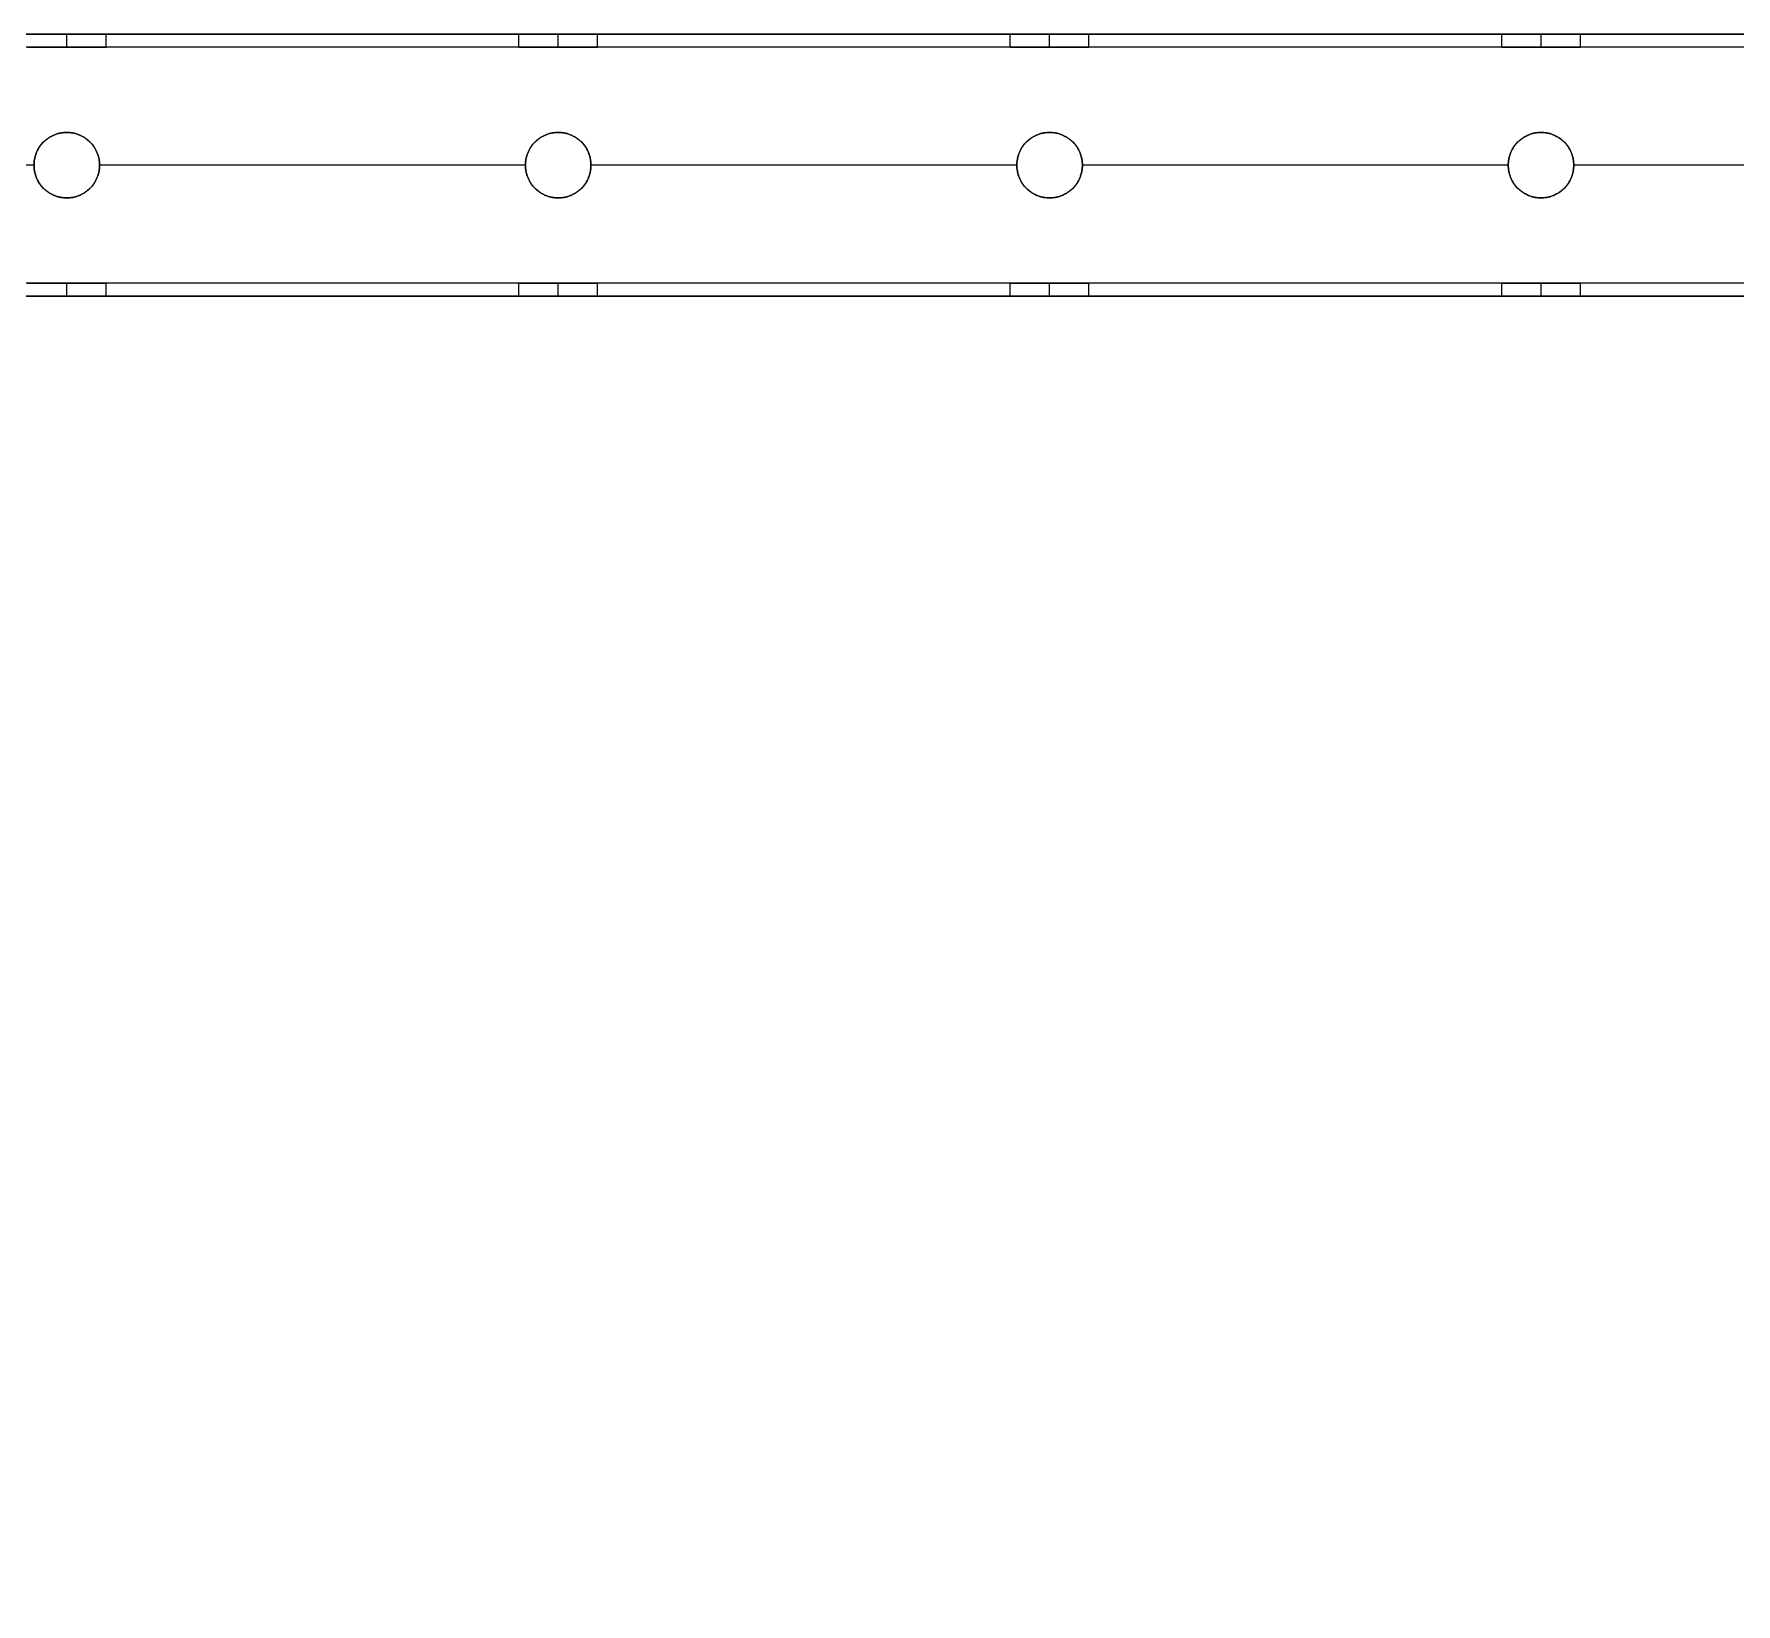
# Model space of a CAD drawing. Header units: millimetres. Extents: x 1279 to 9834, y -699 to 998.
# Drawn here: x 6521 to 6780.7, y 470.8 to 710.3 of the extents above; entities that cross this region are included whole.
import ezdxf

# ---------------------------------------------------------------- set-up
doc = ezdxf.new("R2010")
doc.units = ezdxf.units.MM
doc.header["$MEASUREMENT"] = 0
doc.layers.add('staal', color=7, linetype='Continuous', true_color=0x4c4c4c)

msp = doc.modelspace()

# ---------------------------------------------------------------- linework, layer by layer
at = {"layer": 'staal'}
for p, q in [((6525.99, 708.3, 1911.19), (6525.99, 710.3, 1911.19)), ((6525.99, 708.3, 1899.19), (6525.99, 710.3, 1899.19)), ((6531.99, 708.3, 1905.19), (6531.99, 710.3, 1905.19)), ((6594.99, 708.3, 1905.19), (6594.99, 710.3, 1905.19)), ((6600.99, 708.3, 1911.19), (6600.99, 710.3, 1911.19)), ((6600.99, 708.3, 1899.19), (6600.99, 710.3, 1899.19)), ((6606.99, 708.3, 1905.19), (6606.99, 710.3, 1905.19)), ((6669.99, 708.3, 1905.19), (6669.99, 710.3, 1905.19)), ((6675.99, 708.3, 1911.19), (6675.99, 710.3, 1911.19)), ((6675.99, 708.3, 1899.19), (6675.99, 710.3, 1899.19)), ((6681.99, 708.3, 1905.19), (6681.99, 710.3, 1905.19)), ((6744.99, 708.3, 1905.19), (6744.99, 710.3, 1905.19)), ((6750.99, 708.3, 1911.19), (6750.99, 710.3, 1911.19)), ((6750.99, 708.3, 1899.19), (6750.99, 710.3, 1899.19)), ((6756.99, 708.3, 1905.19), (6756.99, 710.3, 1905.19)), ((6525.99, 695.3, 1923.19), (6525.99, 695.3, 1925.19)), ((6525.99, 695.3, 1885.19), (6525.99, 695.3, 1887.19)), ((6600.99, 695.3, 1923.19), (6600.99, 695.3, 1925.19)), ((6600.99, 695.3, 1885.19), (6600.99, 695.3, 1887.19)), ((6675.99, 695.3, 1923.19), (6675.99, 695.3, 1925.19)), ((6675.99, 695.3, 1885.19), (6675.99, 695.3, 1887.19)), ((6750.99, 695.3, 1923.19), (6750.99, 695.3, 1925.19)), ((6750.99, 695.3, 1885.19), (6750.99, 695.3, 1887.19)), ((6520.99, 690.3, 1923.19), (6520.99, 690.3, 1925.19)), ((6520.99, 690.3, 1885.19), (6520.99, 690.3, 1887.19)), ((6530.99, 690.3, 1923.19), (6530.99, 690.3, 1925.19)), ((6530.99, 690.3, 1885.19), (6530.99, 690.3, 1887.19)), ((6595.99, 690.3, 1923.19), (6595.99, 690.3, 1925.19)), ((6595.99, 690.3, 1885.19), (6595.99, 690.3, 1887.19)), ((6605.99, 690.3, 1923.19), (6605.99, 690.3, 1925.19)), ((6605.99, 690.3, 1885.19), (6605.99, 690.3, 1887.19)), ((6670.99, 690.3, 1923.19), (6670.99, 690.3, 1925.19)), ((6670.99, 690.3, 1885.19), (6670.99, 690.3, 1887.19)), ((6680.99, 690.3, 1923.19), (6680.99, 690.3, 1925.19)), ((6680.99, 690.3, 1885.19), (6680.99, 690.3, 1887.19)), ((6745.99, 690.3, 1923.19), (6745.99, 690.3, 1925.19)), ((6745.99, 690.3, 1885.19), (6745.99, 690.3, 1887.19)), ((6755.99, 690.3, 1923.19), (6755.99, 690.3, 1925.19)), ((6755.99, 690.3, 1885.19), (6755.99, 690.3, 1887.19)), ((6525.99, 685.3, 1885.19), (6525.99, 685.3, 1887.19)), ((6525.99, 685.3, 1923.19), (6525.99, 685.3, 1925.19)), ((6600.99, 685.3, 1885.19), (6600.99, 685.3, 1887.19)), ((6600.99, 685.3, 1923.19), (6600.99, 685.3, 1925.19)), ((6675.99, 685.3, 1885.19), (6675.99, 685.3, 1887.19)), ((6675.99, 685.3, 1923.19), (6675.99, 685.3, 1925.19)), ((6750.99, 685.3, 1885.19), (6750.99, 685.3, 1887.19)), ((6750.99, 685.3, 1923.19), (6750.99, 685.3, 1925.19)), ((6525.99, 670.3, 1911.19), (6525.99, 672.3, 1911.19)), ((6525.99, 670.3, 1899.19), (6525.99, 672.3, 1899.19)), ((6531.99, 670.3, 1905.19), (6531.99, 672.3, 1905.19)), ((6594.99, 670.3, 1905.19), (6594.99, 672.3, 1905.19)), ((6600.99, 670.3, 1911.19), (6600.99, 672.3, 1911.19)), ((6600.99, 670.3, 1899.19), (6600.99, 672.3, 1899.19)), ((6606.99, 670.3, 1905.19), (6606.99, 672.3, 1905.19)), ((6669.99, 670.3, 1905.19), (6669.99, 672.3, 1905.19)), ((6675.99, 670.3, 1911.19), (6675.99, 672.3, 1911.19)), ((6675.99, 670.3, 1899.19), (6675.99, 672.3, 1899.19)), ((6681.99, 670.3, 1905.19), (6681.99, 672.3, 1905.19)), ((6744.99, 670.3, 1905.19), (6744.99, 672.3, 1905.19)), ((6750.99, 670.3, 1911.19), (6750.99, 672.3, 1911.19)), ((6750.99, 670.3, 1899.19), (6750.99, 672.3, 1899.19)), ((6756.99, 670.3, 1905.19), (6756.99, 672.3, 1905.19))]:
    msp.add_line(p, q, dxfattribs=at)
for points in [[(6355.49, 710.3), (7671.49, 710.3), (7671.49, -605.7), (6355.49, -605.7)], [(6395.49, 670.3), (7631.49, 670.3), (7631.49, -565.7), (6395.49, -565.7)]]:
    msp.add_lwpolyline(points, close=True, dxfattribs=at)
for centre in [(6525.99, 690.3, 1885.19), (6525.99, 690.3, 1924.19), (6525.99, 690.3, 1886.19), (6600.99, 690.3, 1885.19), (6600.99, 690.3, 1924.19), (6600.99, 690.3, 1886.19), (6675.99, 690.3, 1885.19), (6675.99, 690.3, 1924.19), (6675.99, 690.3, 1886.19), (6750.99, 690.3, 1885.19), (6750.99, 690.3, 1924.19), (6750.99, 690.3, 1886.19)]:
    msp.add_circle(centre, 5, dxfattribs=at)
for points in [[(7671.49, 710.3, 1885.19), (7013.49, 710.3, 1885.19), (6355.49, 710.3, 1885.19)], [(7671.49, 710.3, 1925.19), (7013.49, 710.3, 1925.19), (6355.49, 710.3, 1925.19)], [(6594.99, 710.3, 1905.19), (6563.49, 710.3, 1905.19), (6531.99, 710.3, 1905.19)], [(6669.99, 710.3, 1905.19), (6638.49, 710.3, 1905.19), (6606.99, 710.3, 1905.19)], [(6744.99, 710.3, 1905.19), (6713.49, 710.3, 1905.19), (6681.99, 710.3, 1905.19)], [(6819.99, 710.3, 1905.19), (6788.49, 710.3, 1905.19), (6756.99, 710.3, 1905.19)], [(7669.49, 708.3, 1923.19), (7013.49, 708.3, 1923.19), (6357.49, 708.3, 1923.19)], [(7669.49, 708.3, 1887.19), (7013.49, 708.3, 1887.19), (6357.49, 708.3, 1887.19)], [(6594.99, 708.3, 1905.19), (6563.49, 708.3, 1905.19), (6531.99, 708.3, 1905.19)], [(6669.99, 708.3, 1905.19), (6638.49, 708.3, 1905.19), (6606.99, 708.3, 1905.19)], [(6744.99, 708.3, 1905.19), (6713.49, 708.3, 1905.19), (6681.99, 708.3, 1905.19)], [(6819.99, 708.3, 1905.19), (6788.49, 708.3, 1905.19), (6756.99, 708.3, 1905.19)], [(6520.99, 690.3, 1925.19), (6488.49, 690.3, 1925.19), (6455.99, 690.3, 1925.19)], [(6520.99, 690.3, 1923.19), (6488.49, 690.3, 1923.19), (6455.99, 690.3, 1923.19)], [(6520.99, 690.3, 1887.19), (6488.49, 690.3, 1887.19), (6455.99, 690.3, 1887.19)], [(6520.99, 690.3, 1885.19), (6488.49, 690.3, 1885.19), (6455.99, 690.3, 1885.19)], [(6595.99, 690.3, 1925.19), (6563.49, 690.3, 1925.19), (6530.99, 690.3, 1925.19)], [(6595.99, 690.3, 1923.19), (6563.49, 690.3, 1923.19), (6530.99, 690.3, 1923.19)], [(6595.99, 690.3, 1887.19), (6563.49, 690.3, 1887.19), (6530.99, 690.3, 1887.19)], [(6595.99, 690.3, 1885.19), (6563.49, 690.3, 1885.19), (6530.99, 690.3, 1885.19)], [(6670.99, 690.3, 1925.19), (6638.49, 690.3, 1925.19), (6605.99, 690.3, 1925.19)], [(6670.99, 690.3, 1923.19), (6638.49, 690.3, 1923.19), (6605.99, 690.3, 1923.19)], [(6670.99, 690.3, 1887.19), (6638.49, 690.3, 1887.19), (6605.99, 690.3, 1887.19)], [(6670.99, 690.3, 1885.19), (6638.49, 690.3, 1885.19), (6605.99, 690.3, 1885.19)], [(6745.99, 690.3, 1925.19), (6713.49, 690.3, 1925.19), (6680.99, 690.3, 1925.19)], [(6745.99, 690.3, 1923.19), (6713.49, 690.3, 1923.19), (6680.99, 690.3, 1923.19)], [(6745.99, 690.3, 1887.19), (6713.49, 690.3, 1887.19), (6680.99, 690.3, 1887.19)], [(6745.99, 690.3, 1885.19), (6713.49, 690.3, 1885.19), (6680.99, 690.3, 1885.19)], [(6820.99, 690.3, 1925.19), (6788.49, 690.3, 1925.19), (6755.99, 690.3, 1925.19)], [(6820.99, 690.3, 1923.19), (6788.49, 690.3, 1923.19), (6755.99, 690.3, 1923.19)], [(6820.99, 690.3, 1887.19), (6788.49, 690.3, 1887.19), (6755.99, 690.3, 1887.19)], [(6820.99, 690.3, 1885.19), (6788.49, 690.3, 1885.19), (6755.99, 690.3, 1885.19)], [(7633.49, 672.3, 1923.19), (7013.49, 672.3, 1923.19), (6393.49, 672.3, 1923.19)], [(7633.49, 672.3, 1887.19), (7013.49, 672.3, 1887.19), (6393.49, 672.3, 1887.19)], [(7631.49, 670.3, 1885.19), (7013.49, 670.3, 1885.19), (6395.49, 670.3, 1885.19)], [(7631.49, 670.3, 1925.19), (7013.49, 670.3, 1925.19), (6395.49, 670.3, 1925.19)], [(6594.99, 672.3, 1905.19), (6563.49, 672.3, 1905.19), (6531.99, 672.3, 1905.19)], [(6594.99, 670.3, 1905.19), (6563.49, 670.3, 1905.19), (6531.99, 670.3, 1905.19)], [(6669.99, 672.3, 1905.19), (6638.49, 672.3, 1905.19), (6606.99, 672.3, 1905.19)], [(6669.99, 670.3, 1905.19), (6638.49, 670.3, 1905.19), (6606.99, 670.3, 1905.19)], [(6744.99, 672.3, 1905.19), (6713.49, 672.3, 1905.19), (6681.99, 672.3, 1905.19)], [(6744.99, 670.3, 1905.19), (6713.49, 670.3, 1905.19), (6681.99, 670.3, 1905.19)], [(6819.99, 672.3, 1905.19), (6788.49, 672.3, 1905.19), (6756.99, 672.3, 1905.19)], [(6819.99, 670.3, 1905.19), (6788.49, 670.3, 1905.19), (6756.99, 670.3, 1905.19)]]:
    msp.add_open_spline(points, degree=2, dxfattribs=at)
for points, weights, knots in [([(6525.99, 710.3, 1911.19), (6519.99, 710.3, 1911.19), (6519.99, 710.3, 1905.19), (6519.99, 710.3, 1899.19), (6525.99, 710.3, 1899.19), (6531.99, 710.3, 1899.19), (6531.99, 710.3, 1905.19), (6531.99, 710.3, 1911.19), (6525.99, 710.3, 1911.19)], [0.999999860338, 0.707106851018, 1, 0.707106781187, 1, 0.707106781187, 1, 0.707106851018, 0.999999860338], [-31.415927, -31.415927, -31.415927, -23.561946, -23.561946, -15.707963, -15.707963, -7.853981, -7.853981, 0, 0, 0]), ([(6600.99, 710.3, 1911.19), (6594.99, 710.3, 1911.19), (6594.99, 710.3, 1905.19), (6594.99, 710.3, 1899.19), (6600.99, 710.3, 1899.19), (6606.99, 710.3, 1899.19), (6606.99, 710.3, 1905.19), (6606.99, 710.3, 1911.19), (6600.99, 710.3, 1911.19)], [1, 0.707106781187, 1, 0.707106781187, 1, 0.707106781187, 1, 0.707106781187, 1], [-31.415927, -31.415927, -31.415927, -23.561945, -23.561945, -15.707963, -15.707963, -7.853982, -7.853982, 0, 0, 0]), ([(6675.99, 710.3, 1911.19), (6669.99, 710.3, 1911.19), (6669.99, 710.3, 1905.19), (6669.99, 710.3, 1899.19), (6675.99, 710.3, 1899.19), (6681.99, 710.3, 1899.19), (6681.99, 710.3, 1905.19), (6681.99, 710.3, 1911.19), (6675.99, 710.3, 1911.19)], [0.999999860338, 0.707106851018, 1, 0.707106781187, 1, 0.707106781187, 1, 0.707106851018, 0.999999860338], [-31.415927, -31.415927, -31.415927, -23.561946, -23.561946, -15.707963, -15.707963, -7.853981, -7.853981, 0, 0, 0]), ([(6750.99, 710.3, 1911.19), (6744.99, 710.3, 1911.19), (6744.99, 710.3, 1905.19), (6744.99, 710.3, 1899.19), (6750.99, 710.3, 1899.19), (6756.99, 710.3, 1899.19), (6756.99, 710.3, 1905.19), (6756.99, 710.3, 1911.19), (6750.99, 710.3, 1911.19)], [1, 0.707106781187, 1, 0.707106781187, 1, 0.707106781187, 1, 0.707106781187, 1], [-31.415927, -31.415927, -31.415927, -23.561945, -23.561945, -15.707963, -15.707963, -7.853982, -7.853982, 0, 0, 0]), ([(6525.99, 708.3, 1911.19), (6531.99, 708.3, 1911.19), (6531.99, 708.3, 1905.19), (6531.99, 708.3, 1899.19), (6525.99, 708.3, 1899.19), (6519.99, 708.3, 1899.19), (6519.99, 708.3, 1905.19), (6519.99, 708.3, 1911.19), (6525.99, 708.3, 1911.19)], [1, 0.707106781187, 1, 0.707106781187, 1, 0.707106781187, 1, 0.707106781187, 1], [0, 0, 0, 7.853982, 7.853982, 15.707963, 15.707963, 23.561945, 23.561945, 31.415927, 31.415927, 31.415927]), ([(6600.99, 708.3, 1911.19), (6606.99, 708.3, 1911.19), (6606.99, 708.3, 1905.19), (6606.99, 708.3, 1899.19), (6600.99, 708.3, 1899.19), (6594.99, 708.3, 1899.19), (6594.99, 708.3, 1905.19), (6594.99, 708.3, 1911.19), (6600.99, 708.3, 1911.19)], [1, 0.707106781187, 1, 0.707106781187, 1, 0.707106781187, 1, 0.707106781187, 1], [0, 0, 0, 7.853982, 7.853982, 15.707963, 15.707963, 23.561945, 23.561945, 31.415927, 31.415927, 31.415927]), ([(6675.99, 708.3, 1911.19), (6681.99, 708.3, 1911.19), (6681.99, 708.3, 1905.19), (6681.99, 708.3, 1899.19), (6675.99, 708.3, 1899.19), (6669.99, 708.3, 1899.19), (6669.99, 708.3, 1905.19), (6669.99, 708.3, 1911.19), (6675.99, 708.3, 1911.19)], [1, 0.707106781187, 1, 0.707106781187, 1, 0.707106781187, 1, 0.707106781187, 1], [0, 0, 0, 7.853982, 7.853982, 15.707963, 15.707963, 23.561945, 23.561945, 31.415927, 31.415927, 31.415927]), ([(6750.99, 708.3, 1911.19), (6756.99, 708.3, 1911.19), (6756.99, 708.3, 1905.19), (6756.99, 708.3, 1899.19), (6750.99, 708.3, 1899.19), (6744.99, 708.3, 1899.19), (6744.99, 708.3, 1905.19), (6744.99, 708.3, 1911.19), (6750.99, 708.3, 1911.19)], [1, 0.707106781187, 1, 0.707106781187, 1, 0.707106781187, 1, 0.707106781187, 1], [0, 0, 0, 7.853982, 7.853982, 15.707963, 15.707963, 23.561945, 23.561945, 31.415927, 31.415927, 31.415927]), ([(6525.99, 685.3, 1925.19), (6520.99, 685.3, 1925.19), (6520.99, 690.3, 1925.19), (6520.99, 695.3, 1925.19), (6525.99, 695.3, 1925.19), (6530.99, 695.3, 1925.19), (6530.99, 690.3, 1925.19), (6530.99, 685.3, 1925.19), (6525.99, 685.3, 1925.19)], [1, 0.707106781187, 1, 0.707106781187, 1, 0.707106781187, 1, 0.707106781187, 1], [-31.415927, -31.415927, -31.415927, -23.561945, -23.561945, -15.707963, -15.707963, -7.853982, -7.853982, 0, 0, 0]), ([(6525.99, 685.3, 1923.19), (6530.99, 685.3, 1923.19), (6530.99, 690.3, 1923.19), (6530.99, 695.3, 1923.19), (6525.99, 695.3, 1923.19), (6520.99, 695.3, 1923.19), (6520.99, 690.3, 1923.19), (6520.99, 685.3, 1923.19), (6525.99, 685.3, 1923.19)], [1, 0.707106781187, 1, 0.707106781187, 1, 0.707106781187, 1, 0.707106781187, 1], [0, 0, 0, 7.853982, 7.853982, 15.707963, 15.707963, 23.561945, 23.561945, 31.415927, 31.415927, 31.415927]), ([(6525.99, 685.3, 1887.19), (6520.99, 685.3, 1887.19), (6520.99, 690.3, 1887.19), (6520.99, 695.3, 1887.19), (6525.99, 695.3, 1887.19), (6530.99, 695.3, 1887.19), (6530.99, 690.3, 1887.19), (6530.99, 685.3, 1887.19), (6525.99, 685.3, 1887.19)], [1, 0.707106781187, 1, 0.707106781187, 1, 0.707106781187, 1, 0.707106781187, 1], [-31.415927, -31.415927, -31.415927, -23.561945, -23.561945, -15.707963, -15.707963, -7.853982, -7.853982, 0, 0, 0]), ([(6600.99, 685.3, 1925.19), (6595.99, 685.3, 1925.19), (6595.99, 690.3, 1925.19), (6595.99, 695.3, 1925.19), (6600.99, 695.3, 1925.19), (6605.99, 695.3, 1925.19), (6605.99, 690.3, 1925.19), (6605.99, 685.3, 1925.19), (6600.99, 685.3, 1925.19)], [1, 0.707106781187, 1, 0.707106781187, 1, 0.707106781187, 1, 0.707106781187, 1], [-31.415927, -31.415927, -31.415927, -23.561945, -23.561945, -15.707963, -15.707963, -7.853982, -7.853982, 0, 0, 0]), ([(6600.99, 685.3, 1923.19), (6605.99, 685.3, 1923.19), (6605.99, 690.3, 1923.19), (6605.99, 695.3, 1923.19), (6600.99, 695.3, 1923.19), (6595.99, 695.3, 1923.19), (6595.99, 690.3, 1923.19), (6595.99, 685.3, 1923.19), (6600.99, 685.3, 1923.19)], [1, 0.707106781187, 1, 0.707106781187, 1, 0.707106781187, 1, 0.707106781187, 1], [0, 0, 0, 7.853982, 7.853982, 15.707963, 15.707963, 23.561945, 23.561945, 31.415927, 31.415927, 31.415927]), ([(6600.99, 685.3, 1887.19), (6595.99, 685.3, 1887.19), (6595.99, 690.3, 1887.19), (6595.99, 695.3, 1887.19), (6600.99, 695.3, 1887.19), (6605.99, 695.3, 1887.19), (6605.99, 690.3, 1887.19), (6605.99, 685.3, 1887.19), (6600.99, 685.3, 1887.19)], [1, 0.707106781187, 1, 0.707106781187, 1, 0.707106781187, 1, 0.707106781187, 1], [-31.415927, -31.415927, -31.415927, -23.561945, -23.561945, -15.707963, -15.707963, -7.853982, -7.853982, 0, 0, 0]), ([(6675.99, 685.3, 1925.19), (6670.99, 685.3, 1925.19), (6670.99, 690.3, 1925.19), (6670.99, 695.3, 1925.19), (6675.99, 695.3, 1925.19), (6680.99, 695.3, 1925.19), (6680.99, 690.3, 1925.19), (6680.99, 685.3, 1925.19), (6675.99, 685.3, 1925.19)], [1, 0.707106781187, 1, 0.707106781187, 1, 0.707106781187, 1, 0.707106781187, 1], [-31.415927, -31.415927, -31.415927, -23.561945, -23.561945, -15.707963, -15.707963, -7.853982, -7.853982, 0, 0, 0]), ([(6675.99, 685.3, 1923.19), (6680.99, 685.3, 1923.19), (6680.99, 690.3, 1923.19), (6680.99, 695.3, 1923.19), (6675.99, 695.3, 1923.19), (6670.99, 695.3, 1923.19), (6670.99, 690.3, 1923.19), (6670.99, 685.3, 1923.19), (6675.99, 685.3, 1923.19)], [1, 0.707106781187, 1, 0.707106781187, 1, 0.707106781187, 1, 0.707106781187, 1], [0, 0, 0, 7.853982, 7.853982, 15.707963, 15.707963, 23.561945, 23.561945, 31.415927, 31.415927, 31.415927]), ([(6675.99, 685.3, 1887.19), (6670.99, 685.3, 1887.19), (6670.99, 690.3, 1887.19), (6670.99, 695.3, 1887.19), (6675.99, 695.3, 1887.19), (6680.99, 695.3, 1887.19), (6680.99, 690.3, 1887.19), (6680.99, 685.3, 1887.19), (6675.99, 685.3, 1887.19)], [1, 0.707106781187, 1, 0.707106781187, 1, 0.707106781187, 1, 0.707106781187, 1], [-31.415927, -31.415927, -31.415927, -23.561945, -23.561945, -15.707963, -15.707963, -7.853982, -7.853982, 0, 0, 0]), ([(6750.99, 685.3, 1925.19), (6745.99, 685.3, 1925.19), (6745.99, 690.3, 1925.19), (6745.99, 695.3, 1925.19), (6750.99, 695.3, 1925.19), (6755.99, 695.3, 1925.19), (6755.99, 690.3, 1925.19), (6755.99, 685.3, 1925.19), (6750.99, 685.3, 1925.19)], [1, 0.707106781187, 1, 0.707106781187, 1, 0.707106781187, 1, 0.707106781187, 1], [-31.415927, -31.415927, -31.415927, -23.561945, -23.561945, -15.707963, -15.707963, -7.853982, -7.853982, 0, 0, 0]), ([(6750.99, 685.3, 1923.19), (6755.99, 685.3, 1923.19), (6755.99, 690.3, 1923.19), (6755.99, 695.3, 1923.19), (6750.99, 695.3, 1923.19), (6745.99, 695.3, 1923.19), (6745.99, 690.3, 1923.19), (6745.99, 685.3, 1923.19), (6750.99, 685.3, 1923.19)], [1, 0.707106781187, 1, 0.707106781187, 1, 0.707106781187, 1, 0.707106781187, 1], [0, 0, 0, 7.853982, 7.853982, 15.707963, 15.707963, 23.561945, 23.561945, 31.415927, 31.415927, 31.415927]), ([(6750.99, 685.3, 1887.19), (6745.99, 685.3, 1887.19), (6745.99, 690.3, 1887.19), (6745.99, 695.3, 1887.19), (6750.99, 695.3, 1887.19), (6755.99, 695.3, 1887.19), (6755.99, 690.3, 1887.19), (6755.99, 685.3, 1887.19), (6750.99, 685.3, 1887.19)], [1, 0.707106781187, 1, 0.707106781187, 1, 0.707106781187, 1, 0.707106781187, 1], [-31.415927, -31.415927, -31.415927, -23.561945, -23.561945, -15.707963, -15.707963, -7.853982, -7.853982, 0, 0, 0]), ([(6525.99, 672.3, 1911.19), (6519.99, 672.3, 1911.19), (6519.99, 672.3, 1905.19), (6519.99, 672.3, 1899.19), (6525.99, 672.3, 1899.19), (6531.99, 672.3, 1899.19), (6531.99, 672.3, 1905.19), (6531.99, 672.3, 1911.19), (6525.99, 672.3, 1911.19)], [0.999999860338, 0.707106851018, 1, 0.707106781187, 1, 0.707106781187, 1, 0.707106851018, 0.999999860338], [-31.415927, -31.415927, -31.415927, -23.561946, -23.561946, -15.707963, -15.707963, -7.853981, -7.853981, 0, 0, 0]), ([(6525.99, 670.3, 1911.19), (6531.99, 670.3, 1911.19), (6531.99, 670.3, 1905.19), (6531.99, 670.3, 1899.19), (6525.99, 670.3, 1899.19), (6519.99, 670.3, 1899.19), (6519.99, 670.3, 1905.19), (6519.99, 670.3, 1911.19), (6525.99, 670.3, 1911.19)], [1, 0.707106781187, 1, 0.707106781187, 1, 0.707106781187, 1, 0.707106781187, 1], [0, 0, 0, 7.853982, 7.853982, 15.707963, 15.707963, 23.561945, 23.561945, 31.415927, 31.415927, 31.415927]), ([(6600.99, 672.3, 1911.19), (6594.99, 672.3, 1911.19), (6594.99, 672.3, 1905.19), (6594.99, 672.3, 1899.19), (6600.99, 672.3, 1899.19), (6606.99, 672.3, 1899.19), (6606.99, 672.3, 1905.19), (6606.99, 672.3, 1911.19), (6600.99, 672.3, 1911.19)], [1, 0.707106781187, 1, 0.707106781187, 1, 0.707106781187, 1, 0.707106781187, 1], [-31.415927, -31.415927, -31.415927, -23.561945, -23.561945, -15.707963, -15.707963, -7.853982, -7.853982, 0, 0, 0]), ([(6600.99, 670.3, 1911.19), (6606.99, 670.3, 1911.19), (6606.99, 670.3, 1905.19), (6606.99, 670.3, 1899.19), (6600.99, 670.3, 1899.19), (6594.99, 670.3, 1899.19), (6594.99, 670.3, 1905.19), (6594.99, 670.3, 1911.19), (6600.99, 670.3, 1911.19)], [1, 0.707106781187, 1, 0.707106781187, 1, 0.707106781187, 1, 0.707106781187, 1], [0, 0, 0, 7.853982, 7.853982, 15.707963, 15.707963, 23.561945, 23.561945, 31.415927, 31.415927, 31.415927]), ([(6675.99, 672.3, 1911.19), (6669.99, 672.3, 1911.19), (6669.99, 672.3, 1905.19), (6669.99, 672.3, 1899.19), (6675.99, 672.3, 1899.19), (6681.99, 672.3, 1899.19), (6681.99, 672.3, 1905.19), (6681.99, 672.3, 1911.19), (6675.99, 672.3, 1911.19)], [1, 0.707106781187, 1, 0.707106781187, 1, 0.707106781187, 1, 0.707106781187, 1], [-31.415927, -31.415927, -31.415927, -23.561945, -23.561945, -15.707963, -15.707963, -7.853982, -7.853982, 0, 0, 0]), ([(6675.99, 670.3, 1911.19), (6681.99, 670.3, 1911.19), (6681.99, 670.3, 1905.19), (6681.99, 670.3, 1899.19), (6675.99, 670.3, 1899.19), (6669.99, 670.3, 1899.19), (6669.99, 670.3, 1905.19), (6669.99, 670.3, 1911.19), (6675.99, 670.3, 1911.19)], [0.999999860338, 0.707106851018, 1, 0.707106781187, 1, 0.707106781187, 1, 0.707106851018, 0.999999860338], [0, 0, 0, 7.853981, 7.853981, 15.707963, 15.707963, 23.561946, 23.561946, 31.415927, 31.415927, 31.415927]), ([(6750.99, 672.3, 1911.19), (6744.99, 672.3, 1911.19), (6744.99, 672.3, 1905.19), (6744.99, 672.3, 1899.19), (6750.99, 672.3, 1899.19), (6756.99, 672.3, 1899.19), (6756.99, 672.3, 1905.19), (6756.99, 672.3, 1911.19), (6750.99, 672.3, 1911.19)], [1, 0.707106781187, 1, 0.707106781187, 1, 0.707106781187, 1, 0.707106781187, 1], [-31.415927, -31.415927, -31.415927, -23.561945, -23.561945, -15.707963, -15.707963, -7.853982, -7.853982, 0, 0, 0]), ([(6750.99, 670.3, 1911.19), (6756.99, 670.3, 1911.19), (6756.99, 670.3, 1905.19), (6756.99, 670.3, 1899.19), (6750.99, 670.3, 1899.19), (6744.99, 670.3, 1899.19), (6744.99, 670.3, 1905.19), (6744.99, 670.3, 1911.19), (6750.99, 670.3, 1911.19)], [1, 0.707106781187, 1, 0.707106781187, 1, 0.707106781187, 1, 0.707106781187, 1], [0, 0, 0, 7.853982, 7.853982, 15.707963, 15.707963, 23.561945, 23.561945, 31.415927, 31.415927, 31.415927])]:
    msp.add_rational_spline(points, weights, degree=2, knots=knots, dxfattribs=at)

doc.saveas('drawing.dxf')
